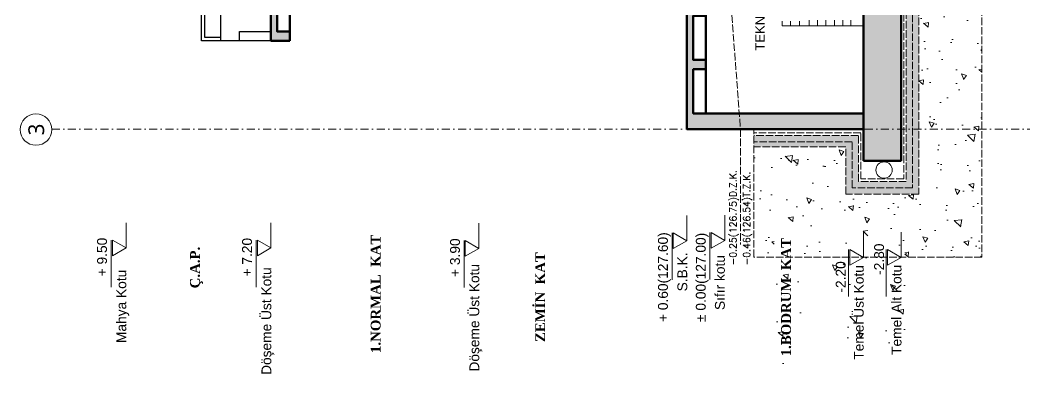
# Model space of a CAD drawing. Header units: millimetres. Extents: x 14753 to 45183, y 5640 to 19518.
# Drawn here: x 16051.6 to 16452.1, y 11269.6 to 11409.9 of the extents above; entities that cross this region are included whole.
import ezdxf

# ---------------------------------------------------------------- set-up
doc = ezdxf.new("R2010")
doc.units = ezdxf.units.MM
for name, pattern in [('ACAD_ISO02W100', [15, 12, -3]), ('DASHDOT', [25.4, 12.7, -6.35, 0, -6.35]), ('DUZ', [0])]:
    doc.linetypes.add(name, pattern=pattern)
for name, color, linetype, lineweight in [('DUVAR_0.30_gkhn', 7, 'DUZ', 30), ('k aks', 44, 'DASHDOT', 18), ('K GÖRÜNÜŞ ARKA', 133, 'Continuous', 25), ('k ic olcu', 254, 'Continuous', 18), ('k kot', 31, 'Continuous', 20), ('k tarama', 252, 'Continuous', 9), ('k yazi', 253, 'Continuous', 15), ('kesiklii çizgi', 244, 'ACAD_ISO02W100', 5), ('Kolon', 30, 'Continuous', 50), ('YAZI', 1, 'Continuous', 0)]:
    doc.layers.add(name, color=color, linetype=linetype, lineweight=lineweight)
doc.styles.add('MtXpl_Segoe_UI', font='segoeui.ttf')
doc.styles.add('OLCU', font='romans.shx')
doc.styles.get("Standard").update_dxf_attribs({"font": 'arial.ttf'})

# ---------------------------------------------------------------- blocks, each defined once
blk = doc.blocks.new('kot1')
for p, q in [((578788.5, 90039.1), (578863, 90039.1)), ((578801, 90015.5), (578761, 90015.5))]:
    blk.add_line(p, q)
blk.add_lwpolyline([(578813.5, 90037.1), (578788.5, 90037.1), (578801, 90015.5)], close=True)
blk = doc.blocks.new('H')
at = {"layer": 'YAZI', "xscale": -1}
for p in [(971405.6, 4462718.1), (971405.6, 4462488.2), (971404.9, 4462158.2), (971417, 4461828.2), (971417.6, 4461768.2), (971390.5, 4461548.2), (971390.5, 4461488.2)]:
    blk.add_blockref('kot1', p, dxfattribs=at)
at = {"layer": 'YAZI'}
for s, p in [('+ 9.50', (392559.6, 4552764, 574.2)), ('Mahya Kotu', (392453.7, 4552733.3, 574.2)), ('+ 7.20', (392559.3, 4552533.9, 574.2)), ('Döşeme Üst Kotu', (392403.1, 4552503.2, 574.2)), ('+ 3.90', (392558.6, 4552203.9, 574.2)), ('Döşeme Üst Kotu', (392408.4, 4552173.2, 574.2)), ('+ 0.60(127.60)', (392487.1, 4551873.9, 574.2)), ('S.B.K.', (392535.7, 4551843.2, 574.2)), ('± 0.00(127.00)', (392487.1, 4551813.9, 574.2)), ('Sıfır kotu', (392506.1, 4551783.6, 574.2)), ('-2.20', (392533.8, 4551591.9, 574.2)), ('Temel Üst Kotu', (392427.2, 4551563.2, 574.2)), ('-2.80', (392561.9, 4551531, 459.4)), ('Temel Alt Kotu', (392434.9, 4551503.3, 459.4))]:
    blk.add_text(s, height=15.6, dxfattribs=at).set_placement(p)
at = {"layer": 'YAZI', "char_height": 15.6, "width": 230.85, "attachment_point": 2}
for s, insert in [('{\\fTimes New Roman|b1|i0|c162|p18;Ç.A.P.}', (392573.5, 4552632.1, 0)), ('{\\fTimes New Roman|b1|i0|c162|p18;1.NORMAL  KAT}', (392531.7, 4552345.4, 0)), ('{\\fTimes New Roman|b1|i0|c162|p18;ZEMİN  KAT}', (392526.5, 4552084.3, 0)), ('{\\fTimes New Roman|b1|i0|c162|p18;1.BODRUM  KAT}', (392526.5, 4551694.2, 0))]:
    blk.add_mtext(s, dxfattribs=dict(at, insert=insert))
blk = doc.blocks.new('a blok a-a kesit')
at = {"layer": 'k tarama'}
h = blk.add_hatch(dxfattribs=at)
h.set_pattern_fill('JIS_STN_2.5', color=256, scale=1.5)
h.paths.add_polyline_path([(389881, 4552492.9), (389951, 4552492.9), (389951, 4552472.9), (389966, 4552472.9), (389966, 4552492.9), (390036, 4552492.9), (390036, 4552472.9), (390051, 4552472.9), (390051, 4552502.9), (389526, 4552502.9), (389526, 4552472.9), (389541, 4552472.9), (389541, 4552492.9), (389611, 4552492.9), (389611, 4552472.9), (389626, 4552472.9), (389626, 4552492.9), (389696, 4552492.9), (389696, 4552472.9), (389711, 4552472.9), (389711, 4552492.9), (389781, 4552492.9), (389781, 4552472.9), (389796, 4552472.9), (389796, 4552492.9), (389866, 4552492.9), (389866, 4552472.9), (389881, 4552472.9)])
h.paths.add_polyline_path([(390300, 4552502.9), (390225, 4552502.9), (390225, 4552492.9), (390286, 4552492.9), (390286, 4552472.9), (390300, 4552472.9)])
h.paths.add_polyline_path([(390136.3, 4551883), (390158.8, 4551899.3), (390209.1, 4551914.7), (390225, 4551914.7), (390225, 4551947.1), (390206.9, 4551947.1), (390206.9, 4551929.7), (390152, 4551929.7), (390152, 4551912.9), (390127.3, 4551912.9), (390127.3, 4551895), (390105, 4551895), (390105, 4551877.6), (390078, 4551877.6), (390078, 4551860.3), (390051, 4551860.3), (390051, 4551842.9), (389386, 4551842.9), (389386, 4551562.9), (389411, 4551562.9), (389411, 4551812.9), (389411, 4551832.9), (389481, 4551832.9), (389481, 4551812.9), (389496, 4551812.9), (389496, 4551832.9), (389566, 4551832.9), (389566, 4551812.9), (389581, 4551812.9), (389581, 4551832.9), (389651, 4551832.9), (389651, 4551812.9), (389666, 4551812.9), (389666, 4551832.9), (389736, 4551832.9), (389736, 4551812.9), (389751, 4551812.9), (389751, 4551832.9), (389821, 4551832.9), (389821, 4551812.9), (389836, 4551812.9), (389836, 4551832.9), (389906, 4551832.9), (389906, 4551812.9), (389921, 4551812.9), (389921, 4551832.9), (389991, 4551832.9), (389991, 4551812.9), (390006, 4551812.9), (390006, 4551832.9), (390051, 4551832.9), (390051, 4551825.1), (390113.7, 4551865.4)])
h.paths.add_polyline_path([(390290, 4551562.9), (389336, 4551562.9), (389336, 4551502.9), (390290, 4551502.9)])
h.paths.add_polyline_path([(390240, 4551842.9), (390215, 4551842.9), (390215, 4551562.9), (390240, 4551562.9)])
h.paths.add_polyline_path([(390215, 4551651.3), (390206.9, 4551651.3), (390206.9, 4551636.6), (390152, 4551636.6), (390152, 4551621.8), (390127.3, 4551621.8), (390127.3, 4551607.1), (390105, 4551607.1), (390105, 4551592.4), (390078, 4551592.4), (390078, 4551577.6), (390051, 4551577.6), (390051, 4551562.9), (390082.3, 4551562.9), (390085.2, 4551564.5), (390112.7, 4551579.5), (390135.3, 4551594.4), (390157.9, 4551607.9), (390208.9, 4551621.6), (390215, 4551621.6)], flags=17)
h.paths.add_polyline_path([(389671, 4552162.9), (389671, 4552142.9), (389686, 4552142.9), (389686, 4552162.9), (389756, 4552162.9), (389756, 4552142.9), (389771, 4552142.9), (389771, 4552162.9), (389841, 4552162.9), (389841, 4552142.9), (389856, 4552142.9), (389856, 4552162.9), (389926, 4552162.9), (389926, 4552142.9), (389941, 4552142.9), (389941, 4552162.9), (390011, 4552162.9), (390011, 4552142.9), (390026, 4552142.9), (390026, 4552162.9), (390051, 4552162.9), (390051, 4552155.1), (390113.7, 4552195.4), (390136.3, 4552213), (390158.8, 4552229.3), (390209.1, 4552244.7), (390225, 4552244.7), (390225, 4552277.1), (390206.9, 4552277.1), (390206.9, 4552259.7), (390152, 4552259.7), (390152, 4552242.9), (390127.3, 4552242.9), (390127.3, 4552225), (390105, 4552225), (390105, 4552207.6), (390078, 4552207.6), (390078, 4552190.3), (390051, 4552190.3), (390051, 4552172.9), (389586, 4552172.9), (389586, 4552142.9), (389601, 4552142.9), (389601, 4552162.9)])
h = blk.add_hatch(dxfattribs=at)
h.set_pattern_fill('AR-CONC', color=256, scale=0.5)
h.paths.add_polyline_path([(390418, 4551782.1), (390268, 4551782.1), (390268, 4551590.9), (390343, 4551590.9), (390343, 4551474.9), (389283, 4551474.9), (389283, 4551590.9), (389358, 4551590.9), (389358, 4551736.9), (389183, 4551736.9), (389183, 4551374.9), (390418, 4551374.9)])
h.paths.add_polyline_path([(388999.1, 4551662.7), (389238.9, 4551662.7), (389238.9, 4551704.4), (388999.1, 4551704.4)])
h.paths.add_polyline_path([(389160.4, 4551525.8), (389230.3, 4551525.8), (389230.3, 4551555.6), (389160.4, 4551555.6)])
h.paths.add_polyline_path([(389009.1, 4551497), (389201.6, 4551497), (389201.6, 4551527.5), (389009.1, 4551527.5)])
h.paths.add_polyline_path([(389160.4, 4551585.8), (389230.3, 4551585.8), (389230.3, 4551615.6), (389160.4, 4551615.6)])
h.paths.add_polyline_path([(389013.9, 4551555.9), (389211.7, 4551555.9), (389211.7, 4551592.6), (389013.9, 4551592.6)])
h.paths.add_polyline_path([(390377.4, 4551652.7), (390617.2, 4551652.7), (390617.2, 4551694.4), (390377.4, 4551694.4)])
h.paths.add_polyline_path([(390406.2, 4551525.8), (390476.1, 4551525.8), (390476.1, 4551555.6), (390406.2, 4551555.6)])
h.paths.add_polyline_path([(390406.2, 4551585.8), (390476.1, 4551585.8), (390476.1, 4551615.6), (390406.2, 4551615.6)])
h = blk.add_hatch(dxfattribs=at)
h.set_pattern_fill('GRAVEL', color=256)
h.paths.add_polyline_path([(390343, 4551590.9), (390268, 4551590.9), (390268, 4551782.1), (390258, 4551782.1), (390258, 4551580.9), (390333, 4551580.9), (390333, 4551484.9), (389293, 4551484.9), (389293, 4551580.9), (389366, 4551580.9), (389366, 4551736.9), (389358, 4551736.9), (389358, 4551590.9), (389283, 4551590.9), (389283, 4551474.9), (390343, 4551474.9)])
h = blk.add_hatch(dxfattribs=at)
h.set_pattern_fill('JIS_STN_2.5', color=256, scale=1.5)
h.paths.add_polyline_path([(390258, 4551782.1), (390248, 4551782.1), (390248, 4551570.9), (390323, 4551570.9), (390323, 4551494.9), (389303, 4551494.9), (389303, 4551570.9), (389376, 4551570.9), (389376, 4551736.9), (389366, 4551736.9), (389366, 4551580.9), (389293, 4551580.9), (389293, 4551484.9), (390333, 4551484.9), (390333, 4551580.9), (390258, 4551580.9)])
at = {"layer": 'DUVAR_0.30_gkhn'}
blk.add_lwpolyline([(389526, 4552502.9), (389526, 4552552.9), (389541, 4552552.9), (389541, 4552502.9)], dxfattribs=at)
at = {"layer": 'k aks'}
blk.add_line((389386, 4552850.8), (389386, 4551298.8), dxfattribs=at)
at = {"layer": 'k aks', "linetype": 'Continuous'}
blk.add_circle((389385.4, 4552875.8), 25, dxfattribs=at)
at = {"layer": 'K GÖRÜNÜŞ ARKA'}
blk.add_line((389586, 4552582.9), (389526.3, 4552582.9), dxfattribs=at)
for points in [[(389526.3, 4552552.9), (389526.3, 4552612.9), (389651.7, 4552612.9)], [(389531.3, 4552582.9), (389531.3, 4552607.9), (389640.7, 4552607.9)]]:
    blk.add_lwpolyline(points, dxfattribs=at)
at = {"layer": 'k tarama'}
blk.add_circle((389321.1, 4551530), 13, dxfattribs=at)
at = {"layer": 'k yazi'}
for p, q in [((389550.1, 4551562.9), (389550.1, 4551691.9)), ((389550.1, 4551691.9), (389557.4, 4551691.9)), ((389550.1, 4551678.4), (389557.4, 4551678.4)), ((389550.1, 4551664.5), (389557.4, 4551664.5)), ((389550.1, 4551664.5), (389557.4, 4551664.5)), ((389550.1, 4551648.9), (389558.8, 4551648.9)), ((389550.1, 4551635.6), (389558.8, 4551635.6)), ((389550.1, 4551635.6), (389558.8, 4551635.6)), ((389550.1, 4551635.6), (389558.8, 4551635.6)), ((389550.1, 4551622.3), (389558.8, 4551622.3)), ((389550.1, 4551622.3), (389558.8, 4551622.3)), ((389550.1, 4551608.7), (389558.8, 4551608.7)), ((389550.1, 4551595.5), (389558.8, 4551595.5)), ((389550.1, 4551595.5), (389558.8, 4551595.5)), ((389550.1, 4551582.8), (389558.8, 4551582.8))]:
    blk.add_line(p, q, dxfattribs=at)
at = {"layer": 'kesiklii çizgi', "color": 251}
blk.add_lwpolyline([(390365.6, 4551822.9), (390240, 4551822.9), (389386, 4551757.9), (389202.7, 4551757.9)], dxfattribs=at)
at = {"layer": 'kesiklii çizgi'}
for points in [[(390240, 4551782.7), (390418, 4551782.7), (390418, 4551374.9), (389183, 4551374.9), (389183, 4551736.9), (389385.1, 4551736.9)], [(390268, 4551782.1), (390268, 4551590.9), (390343, 4551590.9), (390343, 4551474.9), (389283, 4551474.9), (389283, 4551590.9), (389358, 4551590.9), (389358, 4551736.9)], [(390258, 4551782.1), (390258, 4551580.9), (390333, 4551580.9), (390333, 4551484.9), (389293, 4551484.9), (389293, 4551580.9), (389366, 4551580.9), (389366, 4551736.9)], [(390248, 4551782.1), (390248, 4551570.9), (390323, 4551570.9), (390323, 4551494.9), (389303, 4551494.9), (389303, 4551570.9), (389376, 4551570.9), (389376, 4551736.9)], [(390244, 4551782.1), (390244, 4551566.9), (390319, 4551566.9), (390319, 4551498.9), (389307, 4551498.9), (389307, 4551566.9), (389380, 4551566.9), (389380, 4551736.9)]]:
    blk.add_lwpolyline(points, dxfattribs=at)
at = {"layer": 'Kolon'}
for p, q in [((389526, 4552502.9), (390051, 4552502.9)), ((389526, 4552472.9), (389526, 4552502.9)), ((389526, 4552472.9), (390051, 4552472.9)), ((389386, 4551842.9), (389386, 4551562.9)), ((389411, 4551812.9), (389411, 4551562.9)), ((389336, 4551562.9), (390290, 4551562.9)), ((389336, 4551502.9), (389336, 4551562.9)), ((389336, 4551502.9), (390290, 4551502.9))]:
    blk.add_line(p, q, dxfattribs=at)
for points in [[(389541, 4552472.9), (389541, 4552492.9), (389611, 4552492.9), (389611, 4552472.9)], [(389386, 4551842.9), (390051, 4551842.9), (390051, 4551860.3), (390078, 4551860.3), (390078, 4551877.6), (390105, 4551877.6), (390105, 4551895), (390127.3, 4551895), (390127.3, 4551912.9), (390152, 4551912.9), (390152, 4551929.7), (390206.9, 4551929.7), (390206.9, 4551947.1), (390225, 4551947.1)], [(389411, 4551812.9), (390032.1, 4551812.9), (390113.7, 4551865.4), (390136.3, 4551883), (390158.8, 4551899.3), (390209.1, 4551914.7), (390225, 4551914.7)], [(389411, 4551812.9), (389411, 4551832.9), (389481, 4551832.9), (389481, 4551812.9)], [(389496, 4551812.9), (389496, 4551832.9), (389566, 4551832.9), (389566, 4551812.9)]]:
    blk.add_lwpolyline(points, dxfattribs=at)
at = {"layer": 'k ic olcu'}
blk.add_blockref('H', (-3407.1, -0.8), dxfattribs=at)
at = {"layer": 'k aks', "style": 'MtXpl_Segoe_UI'}
blk.add_text('3', height=25, dxfattribs=at).set_placement((389376.2, 4552862.9))
at = {"layer": 'k kot', "style": 'OLCU'}
for s, p in [('-0.25(126.75)D.Z.K.', (389170, 4551764.3)), ('-0.46(126.54)T.Z.K.', (389170, 4551742.8))]:
    blk.add_text(s, height=10.8, dxfattribs=at).set_placement(p)
at = {"layer": 'k yazi', "insert": (389573.3, 4551734.3), "char_height": 14.8, "width": 355.154, "attachment_point": 2}
blk.add_mtext('TEKNİK ODA', dxfattribs=at)
blk = doc.blocks.new('İSKİ VAZİYET')
at = {"layer": 'k ic olcu', "rotation": 90}
blk.add_blockref('a blok a-a kesit', (4556519.3, -376767.4), dxfattribs=at)

msp = doc.modelspace()

# ---------------------------------------------------------------- block references
at = {"layer": 'k tarama', "xscale": 0.25, "yscale": 0.25, "zscale": 0.25}
msp.add_blockref('İSKİ VAZİYET', (15147.01, 8211.97, 0), dxfattribs=at)

doc.saveas('drawing.dxf')
